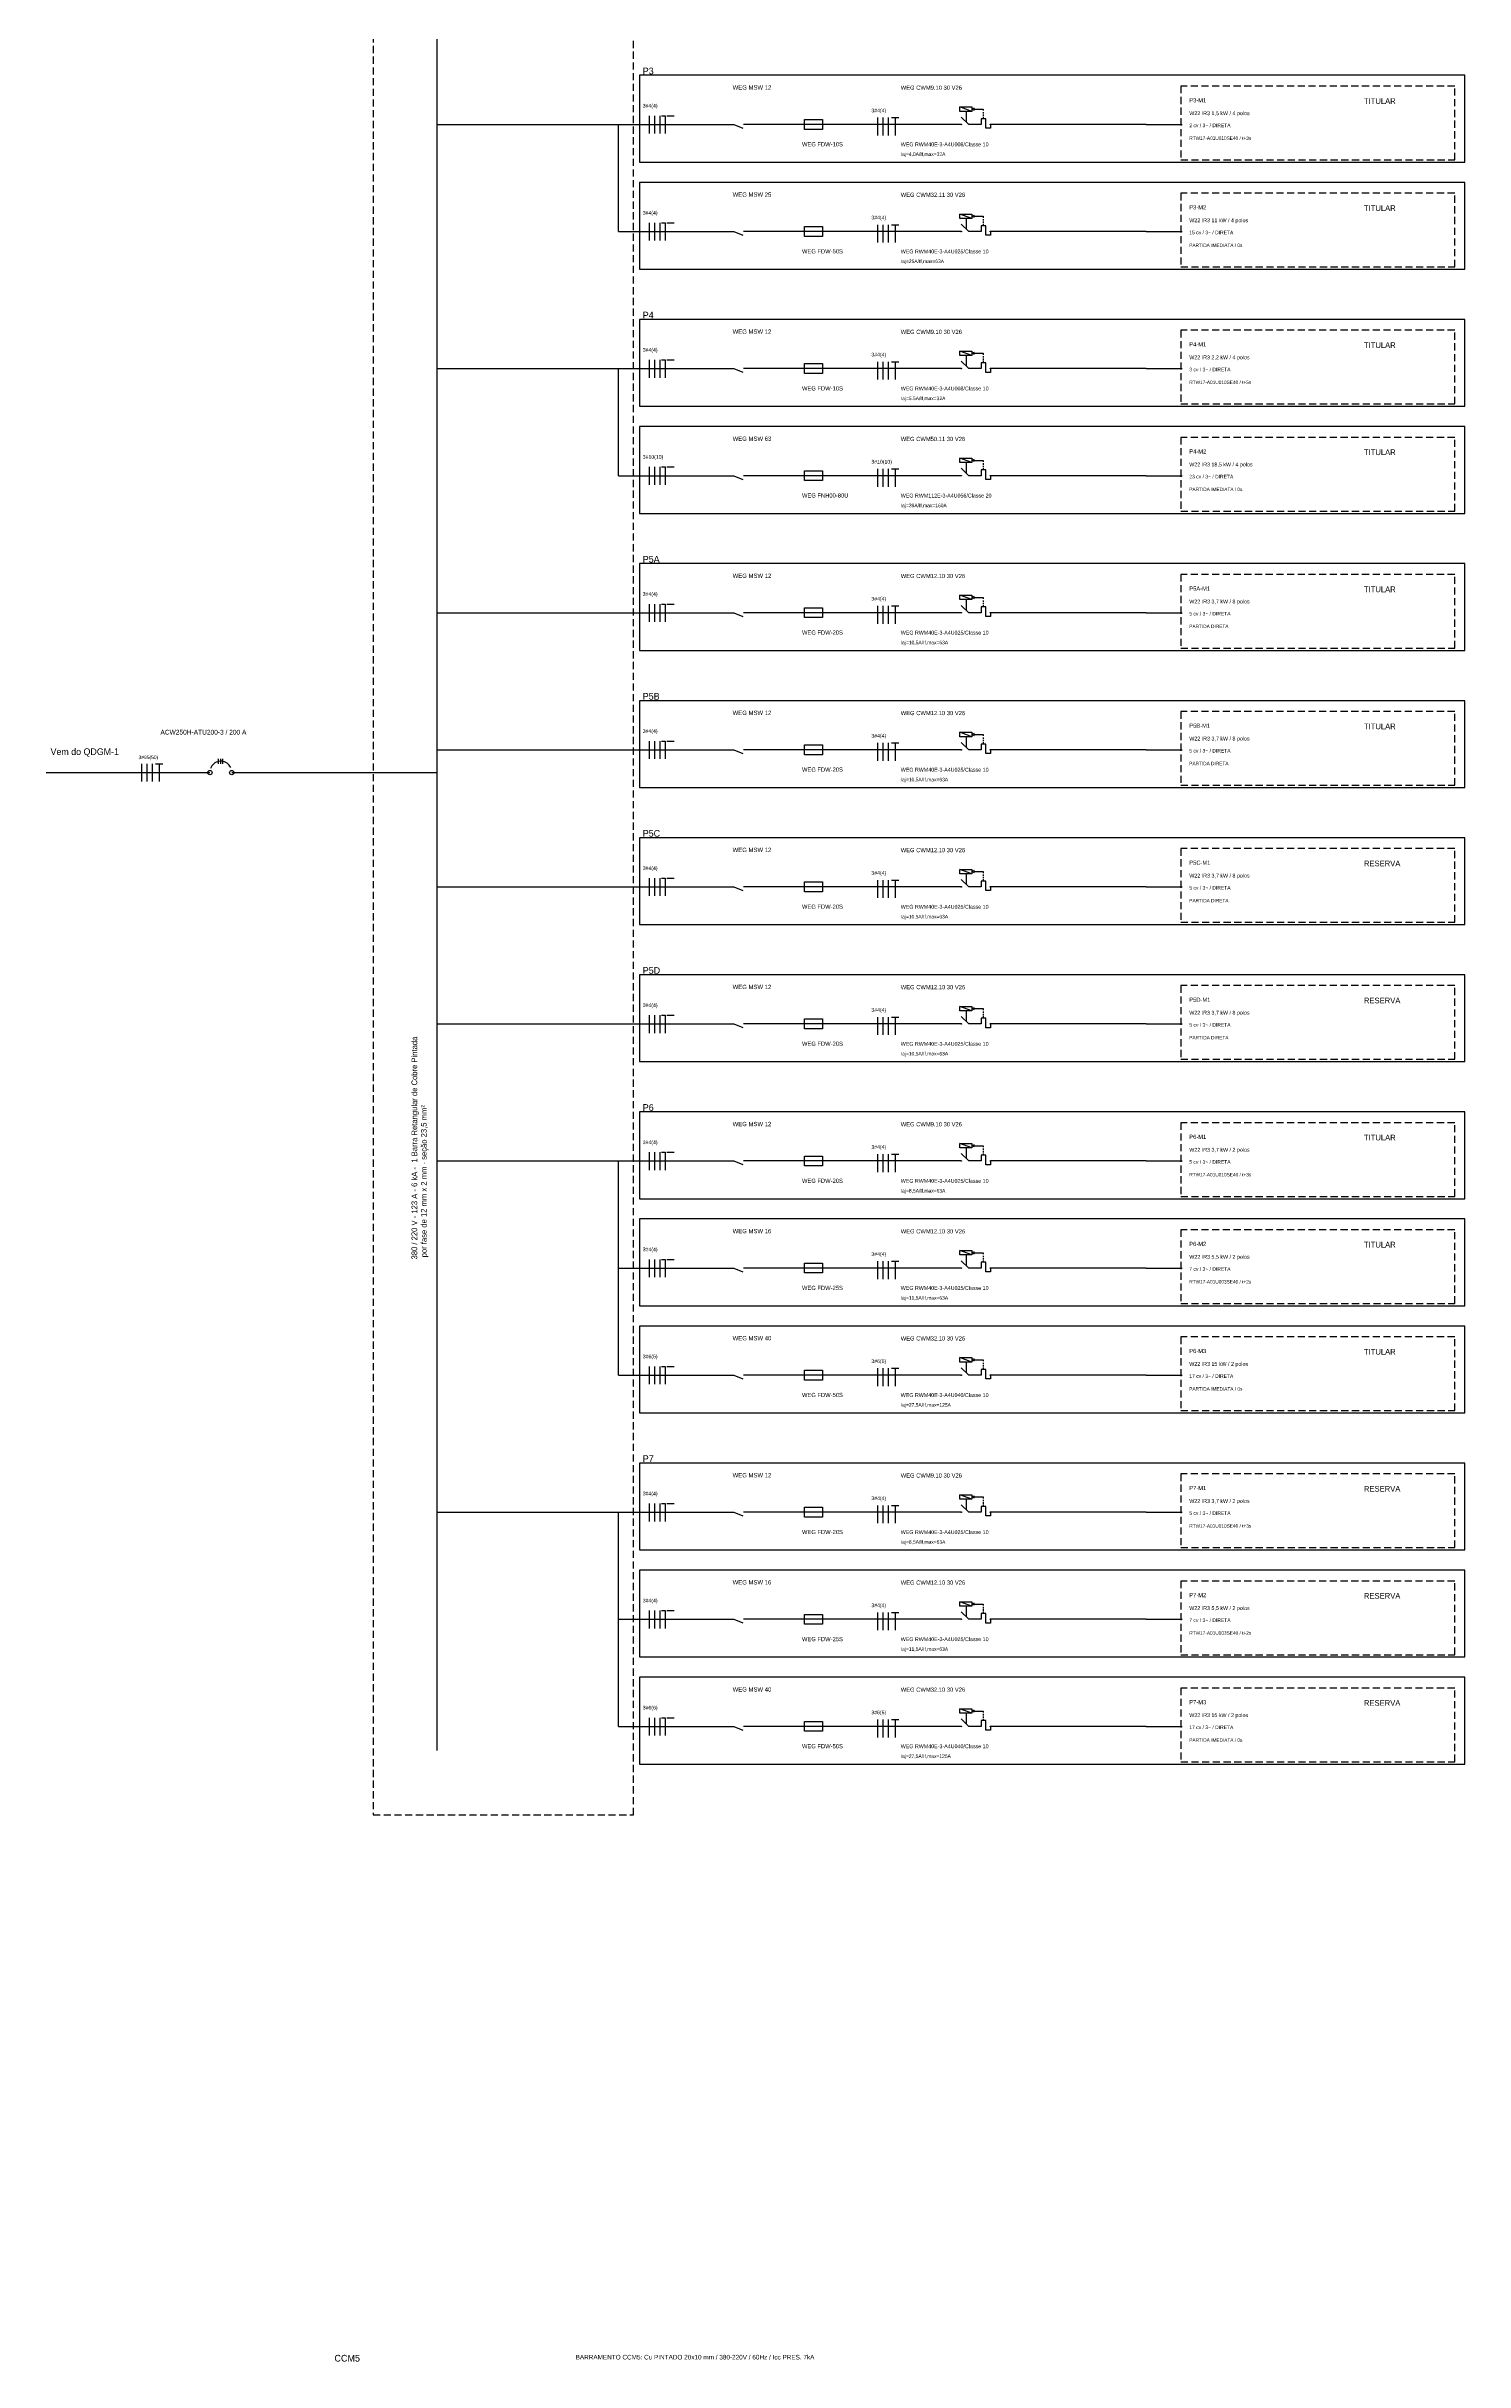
# Model space of a CAD drawing. Extents: x -646 to 641, y -139 to 322.
# Drawn here: x 91.8 to 141.5, y -7.6 to 73.4 of the extents above; entities that cross this region are included whole.
import ezdxf

# ---------------------------------------------------------------- set-up
doc = ezdxf.new("R2010")
doc.units = 0
doc.header["$MEASUREMENT"] = 0
doc.linetypes.add('DASHED2', pattern=[0.375, 0.25, -0.125])
doc.linetypes.add('HIDDEN', pattern=[0.375, 0.25, -0.125])
for name, color, linetype in [('_ELT_UNIFILAR_DETALHES', 1, 'Continuous'), ('_ELT_UNIFILAR_PROC_TEXTO', 1, 'Continuous'), ('ELET_TRIFILAR_TEXTO', 4, 'Continuous'), ('ELET_UNIFILAR_TEXTO', 4, 'Continuous'), ('ELT_UNIFILAR_DESENHO', 5, 'Continuous')]:
    doc.layers.add(name, color=color, linetype=linetype)

msp = doc.modelspace()

# ---------------------------------------------------------------- linework, layer by layer
at = {"layer": '_ELT_UNIFILAR_DETALHES', "linetype": 'HIDDEN'}
for p, q in [((141.102, 72.05), (131.502, 72.05)), ((131.502, 72.05), (131.502, 69.47)), ((141.102, 69.47), (141.102, 72.05)), ((131.502, 69.47), (141.102, 69.47)), ((141.102, 68.3), (131.502, 68.3)), ((131.502, 68.3), (131.502, 65.72)), ((141.102, 65.72), (141.102, 68.3)), ((131.502, 65.72), (141.102, 65.72)), ((141.102, 63.5), (131.502, 63.5)), ((131.502, 63.5), (131.502, 60.92)), ((141.102, 60.92), (141.102, 63.5)), ((131.502, 60.92), (141.102, 60.92)), ((141.102, 59.75), (131.502, 59.75)), ((131.502, 59.75), (131.502, 57.17)), ((141.102, 57.17), (141.102, 59.75)), ((131.502, 57.17), (141.102, 57.17)), ((141.102, 54.95), (131.502, 54.95)), ((131.502, 54.95), (131.502, 52.37)), ((141.102, 52.37), (141.102, 54.95)), ((131.502, 52.37), (141.102, 52.37)), ((141.102, 50.15), (131.502, 50.15)), ((131.502, 50.15), (131.502, 47.57)), ((141.102, 47.57), (141.102, 50.15)), ((131.502, 47.57), (141.102, 47.57)), ((141.102, 45.35), (131.502, 45.35)), ((131.502, 45.35), (131.502, 42.77)), ((141.102, 42.77), (141.102, 45.35)), ((131.502, 42.77), (141.102, 42.77)), ((141.102, 40.55), (131.502, 40.55)), ((131.502, 40.55), (131.502, 37.97)), ((141.102, 37.97), (141.102, 40.55)), ((131.502, 37.97), (141.102, 37.97)), ((141.102, 35.75), (131.502, 35.75)), ((131.502, 35.75), (131.502, 33.17)), ((141.102, 33.17), (141.102, 35.75)), ((131.502, 33.17), (141.102, 33.17)), ((141.102, 32), (131.502, 32)), ((131.502, 32), (131.502, 29.42)), ((141.102, 29.42), (141.102, 32)), ((131.502, 29.42), (141.102, 29.42)), ((141.102, 28.25), (131.502, 28.25)), ((131.502, 28.25), (131.502, 25.67)), ((141.102, 25.67), (141.102, 28.25)), ((131.502, 25.67), (141.102, 25.67)), ((141.102, 23.45), (131.502, 23.45)), ((131.502, 23.45), (131.502, 20.87)), ((141.102, 20.87), (141.102, 23.45)), ((131.502, 20.87), (141.102, 20.87)), ((141.102, 19.7), (131.502, 19.7)), ((131.502, 19.7), (131.502, 17.12)), ((141.102, 17.12), (141.102, 19.7)), ((131.502, 17.12), (141.102, 17.12)), ((141.102, 15.95), (131.502, 15.95)), ((131.502, 15.95), (131.502, 13.37)), ((141.102, 13.37), (141.102, 15.95)), ((131.502, 13.37), (141.102, 13.37))]:
    msp.add_line(p, q, dxfattribs=at)
at = {"layer": 'ELT_UNIFILAR_DESENHO'}
for p, q in [((105.452, 13.76), (105.452, 83.89)), ((105.452, 70.71), (108.256, 70.71)), ((108.256, 70.71), (109.019, 70.71)), ((109.019, 70.71), (111.802, 70.71)), ((111.802, 66.96), (111.802, 70.71)), ((111.802, 70.71), (115.838, 70.71)), ((112.872, 71.014), (112.872, 70.39)), ((113.06, 71.014), (113.06, 70.39)), ((113.247, 71.014), (113.247, 70.39)), ((113.312, 71.014), (113.436, 71.014)), ((113.436, 71.014), (113.436, 70.39)), ((113.498, 71.014), (113.748, 71.014)), ((123.812, 70.71), (116.179, 70.71)), ((120.872, 70.949), (120.872, 70.324)), ((121.059, 70.949), (121.059, 70.324)), ((121.246, 70.949), (121.246, 70.324)), ((121.37, 70.949), (121.62, 70.949)), ((121.495, 70.949), (121.495, 70.324)), ((124.18, 71.169), (123.759, 71.323)), ((124.076, 70.71), (123.812, 70.969)), ((123.98, 71.169), (123.98, 70.803)), ((124.506, 70.71), (124.076, 70.71)), ((124.268, 71.277), (124.18, 71.245)), ((124.18, 71.245), (124.268, 71.214)), ((124.268, 71.245), (124.268, 71.277)), ((124.268, 71.245), (124.585, 71.245)), ((124.268, 71.214), (124.268, 71.245)), ((124.669, 70.912), (124.506, 70.912)), ((124.506, 70.912), (124.506, 70.71)), ((124.585, 71.245), (124.585, 71.195)), ((124.585, 71.144), (124.585, 71.093)), ((124.585, 71.059), (124.585, 71.009)), ((124.585, 70.977), (124.585, 70.926)), ((124.669, 70.578), (124.669, 70.912)), ((124.831, 70.578), (124.669, 70.578)), ((130.295, 70.71), (124.831, 70.71)), ((124.831, 70.71), (124.831, 70.578)), ((130.295, 70.71), (131.552, 70.71)), ((124.18, 67.419), (123.759, 67.573)), ((123.98, 67.419), (123.98, 67.053)), ((124.268, 67.527), (124.18, 67.495)), ((124.18, 67.495), (124.268, 67.464)), ((124.268, 67.495), (124.268, 67.527)), ((124.268, 67.495), (124.585, 67.495)), ((124.268, 67.464), (124.268, 67.495)), ((124.585, 67.495), (124.585, 67.445)), ((124.585, 67.394), (124.585, 67.343)), ((124.585, 67.309), (124.585, 67.259)), ((111.802, 66.96), (115.838, 66.96)), ((112.872, 67.264), (112.872, 66.64)), ((113.06, 67.264), (113.06, 66.64)), ((113.247, 67.264), (113.247, 66.64)), ((113.312, 67.264), (113.436, 67.264)), ((113.436, 67.264), (113.436, 66.64)), ((113.498, 67.264), (113.748, 67.264)), ((123.812, 66.96), (116.179, 66.96)), ((120.872, 67.199), (120.872, 66.574)), ((121.059, 67.199), (121.059, 66.574)), ((121.246, 67.199), (121.246, 66.574)), ((121.37, 67.199), (121.62, 67.199)), ((121.495, 67.199), (121.495, 66.574)), ((124.076, 66.96), (123.812, 67.219)), ((124.506, 66.96), (124.076, 66.96)), ((124.669, 67.162), (124.506, 67.162)), ((124.506, 67.162), (124.506, 66.96)), ((124.585, 67.227), (124.585, 67.176)), ((124.669, 66.828), (124.669, 67.162)), ((124.831, 66.828), (124.669, 66.828)), ((130.295, 66.96), (124.831, 66.96)), ((124.831, 66.96), (124.831, 66.828)), ((130.295, 66.96), (131.552, 66.96)), ((112.872, 62.464), (112.872, 61.84)), ((113.06, 62.464), (113.06, 61.84)), ((113.247, 62.464), (113.247, 61.84)), ((113.312, 62.464), (113.436, 62.464)), ((113.436, 62.464), (113.436, 61.84)), ((113.498, 62.464), (113.748, 62.464)), ((124.18, 62.619), (123.759, 62.773)), ((123.98, 62.619), (123.98, 62.253)), ((124.268, 62.727), (124.18, 62.695)), ((124.18, 62.695), (124.268, 62.664)), ((124.268, 62.695), (124.268, 62.727)), ((124.268, 62.695), (124.585, 62.695)), ((124.268, 62.664), (124.268, 62.695)), ((124.585, 62.695), (124.585, 62.645)), ((124.585, 62.594), (124.585, 62.543)), ((124.585, 62.509), (124.585, 62.459)), ((105.452, 62.16), (108.256, 62.16)), ((108.256, 62.16), (109.019, 62.16)), ((109.019, 62.16), (111.802, 62.16)), ((111.802, 58.41), (111.802, 62.16)), ((111.802, 62.16), (115.838, 62.16)), ((123.812, 62.16), (116.179, 62.16)), ((120.872, 62.399), (120.872, 61.774)), ((121.059, 62.399), (121.059, 61.774)), ((121.246, 62.399), (121.246, 61.774)), ((121.37, 62.399), (121.62, 62.399)), ((121.495, 62.399), (121.495, 61.774)), ((124.076, 62.16), (123.812, 62.419)), ((124.506, 62.16), (124.076, 62.16)), ((124.669, 62.362), (124.506, 62.362)), ((124.506, 62.362), (124.506, 62.16)), ((124.585, 62.427), (124.585, 62.376)), ((124.669, 62.028), (124.669, 62.362)), ((124.831, 62.028), (124.669, 62.028)), ((130.295, 62.16), (124.831, 62.16)), ((124.831, 62.16), (124.831, 62.028)), ((130.295, 62.16), (131.552, 62.16)), ((111.802, 58.41), (115.838, 58.41)), ((112.872, 58.714), (112.872, 58.09)), ((113.06, 58.714), (113.06, 58.09)), ((113.247, 58.714), (113.247, 58.09)), ((113.312, 58.714), (113.436, 58.714)), ((113.436, 58.714), (113.436, 58.09)), ((113.498, 58.714), (113.748, 58.714)), ((123.812, 58.41), (116.179, 58.41)), ((120.872, 58.649), (120.872, 58.024)), ((121.059, 58.649), (121.059, 58.024)), ((121.246, 58.649), (121.246, 58.024)), ((121.37, 58.649), (121.62, 58.649)), ((121.495, 58.649), (121.495, 58.024)), ((124.18, 58.869), (123.759, 59.023)), ((124.076, 58.41), (123.812, 58.669)), ((123.98, 58.869), (123.98, 58.503)), ((124.506, 58.41), (124.076, 58.41)), ((124.268, 58.977), (124.18, 58.945)), ((124.18, 58.945), (124.268, 58.914)), ((124.268, 58.945), (124.268, 58.977)), ((124.268, 58.945), (124.585, 58.945)), ((124.268, 58.914), (124.268, 58.945)), ((124.669, 58.612), (124.506, 58.612)), ((124.506, 58.612), (124.506, 58.41)), ((124.585, 58.945), (124.585, 58.895)), ((124.585, 58.844), (124.585, 58.793)), ((124.585, 58.759), (124.585, 58.709)), ((124.585, 58.677), (124.585, 58.626)), ((124.669, 58.278), (124.669, 58.612)), ((130.295, 58.41), (124.831, 58.41)), ((124.831, 58.41), (124.831, 58.278)), ((130.295, 58.41), (131.552, 58.41)), ((124.831, 58.278), (124.669, 58.278)), ((105.452, 53.61), (108.256, 53.61)), ((108.256, 53.61), (109.019, 53.61)), ((109.019, 53.61), (111.802, 53.61)), ((111.802, 53.61), (115.838, 53.61)), ((112.872, 53.914), (112.872, 53.29)), ((113.06, 53.914), (113.06, 53.29)), ((113.247, 53.914), (113.247, 53.29)), ((113.312, 53.914), (113.436, 53.914)), ((113.436, 53.914), (113.436, 53.29)), ((113.498, 53.914), (113.748, 53.914)), ((123.812, 53.61), (116.179, 53.61)), ((120.872, 53.849), (120.872, 53.224)), ((121.059, 53.849), (121.059, 53.224)), ((121.246, 53.849), (121.246, 53.224)), ((121.37, 53.849), (121.62, 53.849)), ((121.495, 53.849), (121.495, 53.224)), ((124.18, 54.069), (123.759, 54.223)), ((124.076, 53.61), (123.812, 53.869)), ((123.98, 54.069), (123.98, 53.703)), ((124.506, 53.61), (124.076, 53.61)), ((124.268, 54.177), (124.18, 54.145)), ((124.18, 54.145), (124.268, 54.114)), ((124.268, 54.145), (124.268, 54.177)), ((124.268, 54.145), (124.585, 54.145)), ((124.268, 54.114), (124.268, 54.145)), ((124.669, 53.812), (124.506, 53.812)), ((124.506, 53.812), (124.506, 53.61)), ((124.585, 54.145), (124.585, 54.095)), ((124.585, 54.044), (124.585, 53.993)), ((124.585, 53.959), (124.585, 53.909)), ((124.585, 53.877), (124.585, 53.826)), ((124.669, 53.478), (124.669, 53.812)), ((130.295, 53.61), (124.831, 53.61)), ((124.831, 53.61), (124.831, 53.478)), ((130.295, 53.61), (131.552, 53.61)), ((124.831, 53.478), (124.669, 53.478)), ((105.452, 48.81), (108.256, 48.81)), ((108.256, 48.81), (109.019, 48.81)), ((109.019, 48.81), (111.802, 48.81)), ((111.802, 48.81), (115.838, 48.81)), ((112.872, 49.114), (112.872, 48.49)), ((113.06, 49.114), (113.06, 48.49)), ((113.247, 49.114), (113.247, 48.49)), ((113.312, 49.114), (113.436, 49.114)), ((113.436, 49.114), (113.436, 48.49)), ((113.498, 49.114), (113.748, 49.114)), ((123.812, 48.81), (116.179, 48.81)), ((120.872, 49.049), (120.872, 48.424)), ((121.059, 49.049), (121.059, 48.424)), ((121.246, 49.049), (121.246, 48.424)), ((121.37, 49.049), (121.62, 49.049)), ((121.495, 49.049), (121.495, 48.424)), ((124.18, 49.269), (123.759, 49.423)), ((124.076, 48.81), (123.812, 49.069)), ((123.98, 49.269), (123.98, 48.903)), ((124.506, 48.81), (124.076, 48.81)), ((124.268, 49.377), (124.18, 49.345)), ((124.18, 49.345), (124.268, 49.314)), ((124.268, 49.345), (124.268, 49.377)), ((124.268, 49.345), (124.585, 49.345)), ((124.268, 49.314), (124.268, 49.345)), ((124.669, 49.012), (124.506, 49.012)), ((124.506, 49.012), (124.506, 48.81)), ((124.585, 49.345), (124.585, 49.295)), ((124.585, 49.244), (124.585, 49.193)), ((124.585, 49.159), (124.585, 49.109)), ((124.585, 49.077), (124.585, 49.026)), ((124.669, 48.678), (124.669, 49.012)), ((124.831, 48.678), (124.669, 48.678)), ((130.295, 48.81), (124.831, 48.81)), ((124.831, 48.81), (124.831, 48.678)), ((130.295, 48.81), (131.552, 48.81)), ((91.752, 48.01), (97.486, 48.01)), ((95.085, 48.322), (95.085, 47.698)), ((95.272, 48.322), (95.272, 47.698)), ((95.459, 48.322), (95.459, 47.698)), ((95.583, 48.322), (95.833, 48.322)), ((95.708, 48.322), (95.708, 47.698)), ((97.791, 48.32), (97.791, 48.498)), ((97.791, 48.32), (97.791, 48.498)), ((97.867, 48.32), (97.867, 48.498)), ((97.867, 48.32), (97.867, 48.498)), ((97.944, 48.32), (97.944, 48.498)), ((97.944, 48.32), (97.944, 48.498)), ((98.249, 48.01), (105.452, 48.01)), ((124.18, 44.469), (123.759, 44.623)), ((105.452, 44.01), (108.256, 44.01)), ((108.256, 44.01), (109.019, 44.01)), ((109.019, 44.01), (111.802, 44.01)), ((111.802, 44.01), (115.838, 44.01)), ((112.872, 44.314), (112.872, 43.69)), ((113.06, 44.314), (113.06, 43.69)), ((113.247, 44.314), (113.247, 43.69)), ((113.312, 44.314), (113.436, 44.314)), ((113.436, 44.314), (113.436, 43.69)), ((113.498, 44.314), (113.748, 44.314)), ((123.812, 44.01), (116.179, 44.01)), ((120.872, 44.249), (120.872, 43.624)), ((121.059, 44.249), (121.059, 43.624)), ((121.246, 44.249), (121.246, 43.624)), ((121.37, 44.249), (121.62, 44.249)), ((121.495, 44.249), (121.495, 43.624)), ((124.076, 44.01), (123.812, 44.269)), ((123.98, 44.469), (123.98, 44.103)), ((124.506, 44.01), (124.076, 44.01)), ((124.268, 44.577), (124.18, 44.545)), ((124.18, 44.545), (124.268, 44.514)), ((124.268, 44.545), (124.268, 44.577)), ((124.268, 44.545), (124.585, 44.545)), ((124.268, 44.514), (124.268, 44.545)), ((124.669, 44.212), (124.506, 44.212)), ((124.506, 44.212), (124.506, 44.01)), ((124.585, 44.545), (124.585, 44.495)), ((124.585, 44.444), (124.585, 44.393)), ((124.585, 44.359), (124.585, 44.309)), ((124.585, 44.277), (124.585, 44.226)), ((124.669, 43.878), (124.669, 44.212)), ((124.831, 43.878), (124.669, 43.878)), ((130.295, 44.01), (124.831, 44.01)), ((124.831, 44.01), (124.831, 43.878)), ((130.295, 44.01), (131.552, 44.01)), ((124.18, 39.669), (123.759, 39.823)), ((124.268, 39.777), (124.18, 39.745)), ((124.18, 39.745), (124.268, 39.714)), ((124.268, 39.745), (124.268, 39.777)), ((124.268, 39.745), (124.585, 39.745)), ((124.268, 39.714), (124.268, 39.745)), ((124.585, 39.745), (124.585, 39.695)), ((105.452, 39.21), (108.256, 39.21)), ((108.256, 39.21), (109.019, 39.21)), ((109.019, 39.21), (111.802, 39.21)), ((111.802, 39.21), (115.838, 39.21)), ((112.872, 39.514), (112.872, 38.89)), ((113.06, 39.514), (113.06, 38.89)), ((113.247, 39.514), (113.247, 38.89)), ((113.312, 39.514), (113.436, 39.514)), ((113.436, 39.514), (113.436, 38.89)), ((113.498, 39.514), (113.748, 39.514)), ((123.812, 39.21), (116.179, 39.21)), ((120.872, 39.449), (120.872, 38.824)), ((121.059, 39.449), (121.059, 38.824)), ((121.246, 39.449), (121.246, 38.824)), ((121.37, 39.449), (121.62, 39.449)), ((121.495, 39.449), (121.495, 38.824)), ((124.076, 39.21), (123.812, 39.469)), ((123.98, 39.669), (123.98, 39.303)), ((124.506, 39.21), (124.076, 39.21)), ((124.669, 39.412), (124.506, 39.412)), ((124.506, 39.412), (124.506, 39.21)), ((124.585, 39.644), (124.585, 39.593)), ((124.585, 39.559), (124.585, 39.509)), ((124.585, 39.477), (124.585, 39.426)), ((124.669, 39.078), (124.669, 39.412)), ((124.831, 39.078), (124.669, 39.078)), ((130.295, 39.21), (124.831, 39.21)), ((124.831, 39.21), (124.831, 39.078)), ((130.295, 39.21), (131.552, 39.21)), ((124.18, 34.869), (123.759, 35.023)), ((123.98, 34.869), (123.98, 34.503)), ((124.268, 34.977), (124.18, 34.945)), ((124.18, 34.945), (124.268, 34.914)), ((124.268, 34.945), (124.268, 34.977)), ((124.268, 34.945), (124.585, 34.945)), ((124.268, 34.914), (124.268, 34.945)), ((124.585, 34.945), (124.585, 34.895)), ((105.452, 34.41), (108.256, 34.41)), ((108.256, 34.41), (109.019, 34.41)), ((109.019, 34.41), (111.802, 34.41)), ((111.802, 26.91), (111.802, 34.41)), ((111.802, 34.41), (115.838, 34.41)), ((112.872, 34.714), (112.872, 34.09)), ((113.06, 34.714), (113.06, 34.09)), ((113.247, 34.714), (113.247, 34.09)), ((113.312, 34.714), (113.436, 34.714)), ((113.436, 34.714), (113.436, 34.09)), ((113.498, 34.714), (113.748, 34.714)), ((123.812, 34.41), (116.179, 34.41)), ((120.872, 34.649), (120.872, 34.024)), ((121.059, 34.649), (121.059, 34.024)), ((121.246, 34.649), (121.246, 34.024)), ((121.37, 34.649), (121.62, 34.649)), ((121.495, 34.649), (121.495, 34.024)), ((124.076, 34.41), (123.812, 34.669)), ((124.506, 34.41), (124.076, 34.41)), ((124.669, 34.612), (124.506, 34.612)), ((124.506, 34.612), (124.506, 34.41)), ((124.585, 34.844), (124.585, 34.793)), ((124.585, 34.759), (124.585, 34.709)), ((124.585, 34.677), (124.585, 34.626)), ((124.669, 34.278), (124.669, 34.612)), ((124.831, 34.278), (124.669, 34.278)), ((130.295, 34.41), (124.831, 34.41)), ((124.831, 34.41), (124.831, 34.278)), ((130.295, 34.41), (131.552, 34.41)), ((112.872, 30.964), (112.872, 30.34)), ((113.06, 30.964), (113.06, 30.34)), ((113.247, 30.964), (113.247, 30.34)), ((113.312, 30.964), (113.436, 30.964)), ((113.436, 30.964), (113.436, 30.34)), ((113.498, 30.964), (113.748, 30.964)), ((120.872, 30.899), (120.872, 30.274)), ((121.059, 30.899), (121.059, 30.274)), ((121.246, 30.899), (121.246, 30.274)), ((121.37, 30.899), (121.62, 30.899)), ((121.495, 30.899), (121.495, 30.274)), ((124.18, 31.119), (123.759, 31.273)), ((124.076, 30.66), (123.812, 30.919)), ((123.98, 31.119), (123.98, 30.753)), ((124.268, 31.227), (124.18, 31.195)), ((124.18, 31.195), (124.268, 31.164)), ((124.268, 31.195), (124.268, 31.227)), ((124.268, 31.195), (124.585, 31.195)), ((124.268, 31.164), (124.268, 31.195)), ((124.669, 30.862), (124.506, 30.862)), ((124.506, 30.862), (124.506, 30.66)), ((124.585, 31.195), (124.585, 31.145)), ((124.585, 31.094), (124.585, 31.043)), ((124.585, 31.009), (124.585, 30.959)), ((124.585, 30.927), (124.585, 30.876)), ((124.669, 30.528), (124.669, 30.862)), ((111.802, 30.66), (115.838, 30.66)), ((123.812, 30.66), (116.179, 30.66)), ((124.506, 30.66), (124.076, 30.66)), ((124.831, 30.528), (124.669, 30.528)), ((130.295, 30.66), (124.831, 30.66)), ((124.831, 30.66), (124.831, 30.528)), ((130.295, 30.66), (131.552, 30.66)), ((111.802, 26.91), (115.838, 26.91)), ((112.872, 27.214), (112.872, 26.59)), ((113.06, 27.214), (113.06, 26.59)), ((113.247, 27.214), (113.247, 26.59)), ((113.312, 27.214), (113.436, 27.214)), ((113.436, 27.214), (113.436, 26.59)), ((113.498, 27.214), (113.748, 27.214)), ((123.812, 26.91), (116.179, 26.91)), ((120.872, 27.149), (120.872, 26.524)), ((121.059, 27.149), (121.059, 26.524)), ((121.246, 27.149), (121.246, 26.524)), ((121.37, 27.149), (121.62, 27.149)), ((121.495, 27.149), (121.495, 26.524)), ((124.18, 27.369), (123.759, 27.523)), ((124.076, 26.91), (123.812, 27.169)), ((123.98, 27.369), (123.98, 27.003)), ((124.506, 26.91), (124.076, 26.91)), ((124.268, 27.477), (124.18, 27.445)), ((124.18, 27.445), (124.268, 27.414)), ((124.268, 27.445), (124.268, 27.477)), ((124.268, 27.445), (124.585, 27.445)), ((124.268, 27.414), (124.268, 27.445)), ((124.669, 27.112), (124.506, 27.112)), ((124.506, 27.112), (124.506, 26.91)), ((124.585, 27.445), (124.585, 27.395)), ((124.585, 27.344), (124.585, 27.293)), ((124.585, 27.259), (124.585, 27.209)), ((124.585, 27.177), (124.585, 27.126)), ((124.669, 26.778), (124.669, 27.112)), ((124.831, 26.778), (124.669, 26.778)), ((130.295, 26.91), (124.831, 26.91)), ((124.831, 26.91), (124.831, 26.778)), ((130.295, 26.91), (131.552, 26.91)), ((124.18, 22.569), (123.759, 22.723)), ((105.452, 22.11), (108.256, 22.11)), ((108.256, 22.11), (109.019, 22.11)), ((109.019, 22.11), (111.802, 22.11)), ((111.802, 14.61), (111.802, 22.11)), ((111.802, 22.11), (115.838, 22.11)), ((112.872, 22.414), (112.872, 21.79)), ((113.06, 22.414), (113.06, 21.79)), ((113.247, 22.414), (113.247, 21.79)), ((113.312, 22.414), (113.436, 22.414)), ((113.436, 22.414), (113.436, 21.79)), ((113.498, 22.414), (113.748, 22.414)), ((123.812, 22.11), (116.179, 22.11)), ((120.872, 22.349), (120.872, 21.724)), ((121.059, 22.349), (121.059, 21.724)), ((121.246, 22.349), (121.246, 21.724)), ((121.37, 22.349), (121.62, 22.349)), ((121.495, 22.349), (121.495, 21.724)), ((124.076, 22.11), (123.812, 22.369)), ((123.98, 22.569), (123.98, 22.203)), ((124.506, 22.11), (124.076, 22.11)), ((124.268, 22.677), (124.18, 22.645)), ((124.18, 22.645), (124.268, 22.614)), ((124.268, 22.645), (124.268, 22.677)), ((124.268, 22.645), (124.585, 22.645)), ((124.268, 22.614), (124.268, 22.645)), ((124.669, 22.312), (124.506, 22.312)), ((124.506, 22.312), (124.506, 22.11)), ((124.585, 22.645), (124.585, 22.595)), ((124.585, 22.544), (124.585, 22.493)), ((124.585, 22.459), (124.585, 22.409)), ((124.585, 22.377), (124.585, 22.326)), ((124.669, 21.978), (124.669, 22.312)), ((124.831, 21.978), (124.669, 21.978)), ((130.295, 22.11), (124.831, 22.11)), ((124.831, 22.11), (124.831, 21.978)), ((130.295, 22.11), (131.552, 22.11)), ((112.872, 18.664), (112.872, 18.04)), ((113.06, 18.664), (113.06, 18.04)), ((113.247, 18.664), (113.247, 18.04)), ((113.312, 18.664), (113.436, 18.664)), ((113.436, 18.664), (113.436, 18.04)), ((113.498, 18.664), (113.748, 18.664)), ((124.18, 18.819), (123.759, 18.973)), ((123.98, 18.819), (123.98, 18.453)), ((124.268, 18.927), (124.18, 18.895)), ((124.18, 18.895), (124.268, 18.864)), ((124.268, 18.895), (124.268, 18.927)), ((124.268, 18.895), (124.585, 18.895)), ((124.268, 18.864), (124.268, 18.895)), ((124.585, 18.895), (124.585, 18.845)), ((124.585, 18.794), (124.585, 18.743)), ((124.585, 18.709), (124.585, 18.659)), ((111.802, 18.36), (115.838, 18.36)), ((123.812, 18.36), (116.179, 18.36)), ((120.872, 18.599), (120.872, 17.974)), ((121.059, 18.599), (121.059, 17.974)), ((121.246, 18.599), (121.246, 17.974)), ((121.37, 18.599), (121.62, 18.599)), ((121.495, 18.599), (121.495, 17.974)), ((124.076, 18.36), (123.812, 18.619)), ((124.506, 18.36), (124.076, 18.36)), ((124.669, 18.562), (124.506, 18.562)), ((124.506, 18.562), (124.506, 18.36)), ((124.585, 18.627), (124.585, 18.576)), ((124.669, 18.228), (124.669, 18.562)), ((124.831, 18.228), (124.669, 18.228)), ((130.295, 18.36), (124.831, 18.36)), ((124.831, 18.36), (124.831, 18.228)), ((130.295, 18.36), (131.552, 18.36)), ((111.802, 14.61), (115.838, 14.61)), ((112.872, 14.914), (112.872, 14.29)), ((113.06, 14.914), (113.06, 14.29)), ((113.247, 14.914), (113.247, 14.29)), ((113.312, 14.914), (113.436, 14.914)), ((113.436, 14.914), (113.436, 14.29)), ((113.498, 14.914), (113.748, 14.914)), ((123.812, 14.61), (116.179, 14.61)), ((120.872, 14.849), (120.872, 14.224)), ((121.059, 14.849), (121.059, 14.224)), ((121.246, 14.849), (121.246, 14.224)), ((121.37, 14.849), (121.62, 14.849)), ((121.495, 14.849), (121.495, 14.224)), ((124.18, 15.069), (123.759, 15.223)), ((124.076, 14.61), (123.812, 14.869)), ((123.98, 15.069), (123.98, 14.703)), ((124.506, 14.61), (124.076, 14.61)), ((124.268, 15.177), (124.18, 15.145)), ((124.18, 15.145), (124.268, 15.114)), ((124.268, 15.145), (124.268, 15.177)), ((124.268, 15.145), (124.585, 15.145)), ((124.268, 15.114), (124.268, 15.145)), ((124.669, 14.812), (124.506, 14.812)), ((124.506, 14.812), (124.506, 14.61)), ((124.585, 15.145), (124.585, 15.095)), ((124.585, 15.044), (124.585, 14.993)), ((124.585, 14.959), (124.585, 14.909)), ((124.585, 14.877), (124.585, 14.826)), ((124.669, 14.478), (124.669, 14.812)), ((130.295, 14.61), (124.831, 14.61)), ((124.831, 14.61), (124.831, 14.478)), ((130.295, 14.61), (131.552, 14.61)), ((124.831, 14.478), (124.669, 14.478))]:
    msp.add_line(p, q, dxfattribs=at)
at = {"layer": 'ELT_UNIFILAR_DESENHO', "linetype": 'Continuous'}
for p, q in [((115.838, 70.71), (116.159, 70.581)), ((115.838, 66.96), (116.159, 66.831)), ((115.838, 62.16), (116.159, 62.031)), ((115.838, 58.41), (116.159, 58.281)), ((115.838, 53.61), (116.159, 53.481)), ((115.838, 48.81), (116.159, 48.681)), ((115.838, 44.01), (116.159, 43.881)), ((115.838, 39.21), (116.159, 39.081)), ((115.838, 34.41), (116.159, 34.281)), ((115.838, 30.66), (116.159, 30.531)), ((115.838, 26.91), (116.159, 26.781)), ((115.838, 22.11), (116.159, 21.981)), ((115.838, 18.36), (116.159, 18.231)), ((115.838, 14.61), (116.159, 14.481))]:
    msp.add_line(p, q, dxfattribs=at)
at = {"layer": 'ELT_UNIFILAR_DESENHO', "linetype": 'DASHED2'}
msp.add_lwpolyline([(103.202, 11.51), (112.332, 11.51), (112.332, 86.21), (103.202, 86.21)], close=True, dxfattribs=at)
at = {"layer": 'ELT_UNIFILAR_DESENHO'}
for points in [[(112.532, 69.39), (141.452, 69.39), (141.452, 72.43), (112.532, 72.43)], [(124.18, 71.169), (123.759, 71.169), (123.759, 71.323), (124.18, 71.323)], [(112.532, 65.64), (141.452, 65.64), (141.452, 68.68), (112.532, 68.68)], [(124.18, 67.419), (123.759, 67.419), (123.759, 67.573), (124.18, 67.573)], [(112.532, 60.84), (141.452, 60.84), (141.452, 63.88), (112.532, 63.88)], [(124.18, 62.619), (123.759, 62.619), (123.759, 62.773), (124.18, 62.773)], [(112.532, 57.09), (141.452, 57.09), (141.452, 60.13), (112.532, 60.13)], [(124.18, 58.869), (123.759, 58.869), (123.759, 59.023), (124.18, 59.023)], [(112.532, 52.29), (141.452, 52.29), (141.452, 55.33), (112.532, 55.33)], [(124.18, 54.069), (123.759, 54.069), (123.759, 54.223), (124.18, 54.223)], [(112.532, 47.49), (141.452, 47.49), (141.452, 50.53), (112.532, 50.53)], [(124.18, 49.269), (123.759, 49.269), (123.759, 49.423), (124.18, 49.423)], [(112.532, 42.69), (141.452, 42.69), (141.452, 45.73), (112.532, 45.73)], [(124.18, 44.469), (123.759, 44.469), (123.759, 44.623), (124.18, 44.623)], [(112.532, 37.89), (141.452, 37.89), (141.452, 40.93), (112.532, 40.93)], [(124.18, 39.669), (123.759, 39.669), (123.759, 39.823), (124.18, 39.823)], [(112.532, 33.09), (141.452, 33.09), (141.452, 36.13), (112.532, 36.13)], [(124.18, 34.869), (123.759, 34.869), (123.759, 35.023), (124.18, 35.023)], [(112.532, 29.34), (141.452, 29.34), (141.452, 32.38), (112.532, 32.38)], [(124.18, 31.119), (123.759, 31.119), (123.759, 31.273), (124.18, 31.273)], [(112.532, 25.59), (141.452, 25.59), (141.452, 28.63), (112.532, 28.63)], [(124.18, 27.369), (123.759, 27.369), (123.759, 27.523), (124.18, 27.523)], [(112.532, 20.79), (141.452, 20.79), (141.452, 23.83), (112.532, 23.83)], [(124.18, 22.569), (123.759, 22.569), (123.759, 22.723), (124.18, 22.723)], [(112.532, 17.04), (141.452, 17.04), (141.452, 20.08), (112.532, 20.08)], [(124.18, 18.819), (123.759, 18.819), (123.759, 18.973), (124.18, 18.973)], [(112.532, 13.29), (141.452, 13.29), (141.452, 16.33), (112.532, 16.33)], [(124.18, 15.069), (123.759, 15.069), (123.759, 15.223), (124.18, 15.223)]]:
    msp.add_lwpolyline(points, close=True, dxfattribs=at)
at = {"layer": 'ELT_UNIFILAR_DESENHO', "linetype": 'Continuous'}
for points in [[(118.315, 70.883), (118.946, 70.883), (118.946, 70.538), (118.315, 70.538)], [(118.315, 67.133), (118.946, 67.133), (118.946, 66.788), (118.315, 66.788)], [(118.315, 62.333), (118.946, 62.333), (118.946, 61.988), (118.315, 61.988)], [(118.315, 58.583), (118.946, 58.583), (118.946, 58.238), (118.315, 58.238)], [(118.315, 53.783), (118.946, 53.783), (118.946, 53.438), (118.315, 53.438)], [(118.315, 48.983), (118.946, 48.983), (118.946, 48.638), (118.315, 48.638)], [(118.315, 44.183), (118.946, 44.183), (118.946, 43.838), (118.315, 43.838)], [(118.315, 39.383), (118.946, 39.383), (118.946, 39.038), (118.315, 39.038)], [(118.315, 34.583), (118.946, 34.583), (118.946, 34.238), (118.315, 34.238)], [(118.315, 30.833), (118.946, 30.833), (118.946, 30.488), (118.315, 30.488)], [(118.315, 27.083), (118.946, 27.083), (118.946, 26.738), (118.315, 26.738)], [(118.315, 22.283), (118.946, 22.283), (118.946, 21.938), (118.315, 21.938)], [(118.315, 18.533), (118.946, 18.533), (118.946, 18.188), (118.315, 18.188)], [(118.315, 14.783), (118.946, 14.783), (118.946, 14.438), (118.315, 14.438)]]:
    msp.add_lwpolyline(points, close=True, dxfattribs=at)
at = {"layer": 'ELT_UNIFILAR_DESENHO'}
msp.add_lwpolyline([(98.213, 48.189), (98.189, 48.233), (98.16, 48.273), (98.125, 48.309), (98.086, 48.34), (98.044, 48.366), (97.998, 48.386), (97.95, 48.4), (97.901, 48.408), (97.851, 48.409), (97.801, 48.404), (97.753, 48.392), (97.706, 48.374), (97.663, 48.35), (97.622, 48.32), (97.586, 48.286), (97.555, 48.247), (97.529, 48.204), (97.509, 48.158)], dxfattribs=at)
at = {"layer": 'ELT_UNIFILAR_DESENHO', "linetype": 'Continuous'}
for centre in [(123.812, 70.71), (124.831, 70.71), (123.812, 66.96), (124.831, 66.96), (123.812, 62.16), (124.831, 62.16), (123.812, 58.41), (124.831, 58.41), (123.812, 53.61), (124.831, 53.61), (123.812, 48.81), (124.831, 48.81), (123.812, 44.01), (124.831, 44.01), (123.812, 39.21), (124.831, 39.21), (123.812, 34.41), (124.831, 34.41), (123.812, 30.66), (124.831, 30.66), (123.812, 26.91), (124.831, 26.91), (123.812, 22.11), (124.831, 22.11), (123.812, 18.36), (124.831, 18.36), (123.812, 14.61), (124.831, 14.61)]:
    msp.add_circle(centre, 0.0105, dxfattribs=at)
at = {"layer": 'ELT_UNIFILAR_DESENHO'}
for centre in [(97.486, 48.01), (98.249, 48.01)]:
    msp.add_circle(centre, 0.0763, dxfattribs=at)

# ---------------------------------------------------------------- texts
at = {"layer": '_ELT_UNIFILAR_PROC_TEXTO', "attachment_point": 1}
for s, insert, char_height in [('P3-M1', (131.802, 71.63), 0.146), ('TITULAR', (137.92, 71.63), 0.2), ('P3-M2', (131.802, 67.88), 0.146), ('TITULAR', (137.92, 67.88), 0.2), ('P4-M1', (131.802, 63.08), 0.146), ('TITULAR', (137.92, 63.08), 0.2), ('P4-M2', (131.802, 59.33), 0.146), ('TITULAR', (137.92, 59.33), 0.2), ('P5A-M1', (131.802, 54.53), 0.146), ('TITULAR', (137.92, 54.53), 0.2), ('P5B-M1', (131.802, 49.73), 0.146), ('TITULAR', (137.92, 49.73), 0.2), ('P5C-M1', (131.802, 44.93), 0.146), ('RESERVA', (137.92, 44.93), 0.2), ('P5D-M1', (131.802, 40.13), 0.146), ('RESERVA', (137.92, 40.13), 0.2), ('P6-M1', (131.802, 35.33), 0.146), ('TITULAR', (137.92, 35.33), 0.2), ('P6-M2', (131.802, 31.58), 0.146), ('TITULAR', (137.92, 31.58), 0.2), ('P6-M3', (131.802, 27.83), 0.146), ('TITULAR', (137.92, 27.83), 0.2), ('P7-M1', (131.802, 23.03), 0.146), ('RESERVA', (137.92, 23.03), 0.2), ('P7-M2', (131.802, 19.28), 0.146), ('RESERVA', (137.92, 19.28), 0.2), ('P7-M3', (131.802, 15.53), 0.146), ('RESERVA', (137.92, 15.53), 0.2)]:
    msp.add_mtext(s, dxfattribs=dict(at, insert=insert, char_height=char_height))
at = {"layer": 'ELET_TRIFILAR_TEXTO', "attachment_point": 1}
for s, insert, char_height in [('WEG CWM9.10 30 V26', (121.692, 72.07), 0.147), ('WEG FDW-10S', (118.232, 70.09), 0.147), ('WEG RWM40E-3-A4U008/Classe 10', (121.692, 70.08), 0.135), ('Iaj=4,0A/If,max=32A', (121.692, 69.73), 0.125), ('WEG CWM32.11 30 V26', (121.692, 68.32), 0.147), ('WEG FDW-50S', (118.232, 66.34), 0.147), ('WEG RWM40E-3-A4U025/Classe 10', (121.692, 66.33), 0.135), ('Iaj=25A/If,max=63A', (121.692, 65.98), 0.125), ('WEG CWM9.10 30 V26', (121.692, 63.52), 0.147), ('WEG FDW-10S', (118.232, 61.54), 0.147), ('WEG RWM40E-3-A4U008/Classe 10', (121.692, 61.53), 0.135), ('Iaj=5,5A/If,max=32A', (121.692, 61.18), 0.125), ('WEG CWM50.11 30 V26', (121.692, 59.77), 0.147), ('WEG FNH00-80U', (118.232, 57.79), 0.147), ('WEG RWM112E-3-A4U056/Classe 20', (121.692, 57.78), 0.135), ('Iaj=39A/If,max=160A', (121.692, 57.43), 0.125), ('WEG CWM12.10 30 V26', (121.692, 54.97), 0.147), ('WEG FDW-20S', (118.232, 52.99), 0.147), ('WEG RWM40E-3-A4U025/Classe 10', (121.692, 52.98), 0.135), ('Iaj=10,5A/If,max=63A', (121.692, 52.63), 0.125), ('WEG CWM12.10 30 V26', (121.692, 50.17), 0.147), ('WEG FDW-20S', (118.232, 48.19), 0.147), ('WEG RWM40E-3-A4U025/Classe 10', (121.692, 48.18), 0.135), ('Iaj=10,5A/If,max=63A', (121.692, 47.83), 0.125), ('WEG CWM12.10 30 V26', (121.692, 45.37), 0.147), ('WEG FDW-20S', (118.232, 43.39), 0.147), ('WEG RWM40E-3-A4U025/Classe 10', (121.692, 43.38), 0.135), ('Iaj=10,5A/If,max=63A', (121.692, 43.03), 0.125), ('WEG CWM12.10 30 V26', (121.692, 40.57), 0.147), ('WEG FDW-20S', (118.232, 38.59), 0.147), ('WEG RWM40E-3-A4U025/Classe 10', (121.692, 38.58), 0.135), ('Iaj=10,5A/If,max=63A', (121.692, 38.23), 0.125), ('WEG CWM9.10 30 V26', (121.692, 35.77), 0.147), ('WEG FDW-20S', (118.232, 33.79), 0.147), ('WEG RWM40E-3-A4U025/Classe 10', (121.692, 33.78), 0.135), ('Iaj=8,5A/If,max=63A', (121.692, 33.43), 0.125), ('WEG CWM12.10 30 V26', (121.692, 32.02), 0.147), ('WEG FDW-25S', (118.232, 30.04), 0.147), ('WEG RWM40E-3-A4U025/Classe 10', (121.692, 30.03), 0.135), ('Iaj=11,5A/If,max=63A', (121.692, 29.68), 0.125), ('WEG CWM32.10 30 V26', (121.692, 28.27), 0.147), ('WEG FDW-50S', (118.232, 26.29), 0.147), ('WEG RWM40E-3-A4U040/Classe 10', (121.692, 26.28), 0.135), ('Iaj=27,5A/If,max=125A', (121.692, 25.93), 0.125), ('WEG CWM9.10 30 V26', (121.692, 23.47), 0.147), ('WEG FDW-20S', (118.232, 21.49), 0.147), ('WEG RWM40E-3-A4U025/Classe 10', (121.692, 21.48), 0.135), ('Iaj=8,5A/If,max=63A', (121.692, 21.13), 0.125), ('WEG CWM12.10 30 V26', (121.692, 19.72), 0.147), ('WEG FDW-25S', (118.232, 17.74), 0.147), ('WEG RWM40E-3-A4U025/Classe 10', (121.692, 17.73), 0.135), ('Iaj=11,5A/If,max=63A', (121.692, 17.38), 0.125), ('WEG CWM32.10 30 V26', (121.692, 15.97), 0.147), ('WEG FDW-50S', (118.232, 13.99), 0.147), ('WEG RWM40E-3-A4U040/Classe 10', (121.692, 13.98), 0.135), ('Iaj=27,5A/If,max=125A', (121.692, 13.63), 0.125)]:
    msp.add_mtext(s, dxfattribs=dict(at, insert=insert, char_height=char_height))
at = {"layer": 'ELET_UNIFILAR_TEXTO', "attachment_point": 1}
for s, insert, char_height in [('P3', (112.652, 72.7), 0.234), ('3#4(4)', (112.652, 71.43), 0.13), ('WEG MSW 12', (115.802, 72.08), 0.151), ('3#4(4)', (120.662, 71.264), 0.13), ('W22 IR3 1,5 kW / 4 polos', (131.802, 71.17), 0.135), ('2 cv / 3~ / DIRETA', (131.802, 70.74), 0.126), ('RTW17-A01U010SE40 / t+3s', (131.802, 70.29), 0.12), ('WEG MSW 25', (115.802, 68.33), 0.151), ('3#4(4)', (112.652, 67.68), 0.13), ('3#4(4)', (120.662, 67.514), 0.13), ('W22 IR3 11 kW / 4 polos', (131.802, 67.42), 0.135), ('15 cv / 3~ / DIRETA', (131.802, 66.99), 0.126), ('PARTIDA IMEDIATA / 0s', (131.802, 66.54), 0.12), ('P4', (112.652, 64.15), 0.234), ('WEG MSW 12', (115.802, 63.53), 0.151), ('3#4(4)', (112.652, 62.88), 0.13), ('3#4(4)', (120.662, 62.714), 0.13), ('W22 IR3 2,2 kW / 4 polos', (131.802, 62.62), 0.135), ('3 cv / 3~ / DIRETA', (131.802, 62.19), 0.126), ('RTW17-A01U010SE40 / t+5s', (131.802, 61.74), 0.12), ('WEG MSW 63', (115.802, 59.78), 0.151), ('3#10(10)', (112.652, 59.13), 0.13), ('3#10(10)', (120.662, 58.964), 0.13), ('W22 IR3 18,5 kW / 4 polos', (131.802, 58.87), 0.135), ('23 cv / 3~ / DIRETA', (131.802, 58.44), 0.126), ('PARTIDA IMEDIATA / 0s', (131.802, 57.99), 0.12), ('P5A', (112.652, 55.6), 0.234), ('3#4(4)', (112.652, 54.33), 0.13), ('WEG MSW 12', (115.802, 54.98), 0.151), ('3#4(4)', (120.662, 54.164), 0.13), ('W22 IR3 3,7 kW / 8 polos', (131.802, 54.07), 0.135), ('5 cv / 3~ / DIRETA', (131.802, 53.64), 0.126), ('PARTIDA DIRETA', (131.802, 53.19), 0.12), ('P5B', (112.652, 50.8), 0.234), ('ACW250H-ATU200-3 / 200 A ', (95.752, 49.51), 0.167), ('3#4(4)', (112.652, 49.53), 0.13), ('WEG MSW 12', (115.802, 50.18), 0.151), ('Vem do QDGM-1', (91.902, 48.86), 0.232), ('3#4(4)', (120.662, 49.364), 0.13), ('W22 IR3 3,7 kW / 8 polos', (131.802, 49.27), 0.135), ('5 cv / 3~ / DIRETA', (131.802, 48.84), 0.126), ('PARTIDA DIRETA', (131.802, 48.39), 0.12), ('P5C', (112.652, 46), 0.234), ('3#4(4)', (112.652, 44.73), 0.13), ('WEG MSW 12', (115.802, 45.38), 0.151), ('3#4(4)', (120.662, 44.564), 0.13), ('W22 IR3 3,7 kW / 8 polos', (131.802, 44.47), 0.135), ('5 cv / 3~ / DIRETA', (131.802, 44.04), 0.126), ('PARTIDA DIRETA', (131.802, 43.59), 0.12), ('P5D', (112.652, 41.2), 0.234), ('WEG MSW 12', (115.802, 40.58), 0.151), ('3#4(4)', (112.652, 39.93), 0.13), ('3#4(4)', (120.662, 39.764), 0.13), ('W22 IR3 3,7 kW / 8 polos', (131.802, 39.67), 0.135), ('5 cv / 3~ / DIRETA', (131.802, 39.24), 0.126), ('PARTIDA DIRETA', (131.802, 38.79), 0.12), ('P6', (112.652, 36.4), 0.234), ('WEG MSW 12', (115.802, 35.78), 0.151), ('3#4(4)', (112.652, 35.13), 0.13), ('3#4(4)', (120.662, 34.964), 0.13), ('W22 IR3 3,7 kW / 2 polos', (131.802, 34.87), 0.135), ('5 cv / 3~ / DIRETA', (131.802, 34.44), 0.126), ('RTW17-A01U010SE40 / t+3s', (131.802, 33.99), 0.12), ('WEG MSW 16', (115.802, 32.03), 0.151), ('3#4(4)', (112.652, 31.38), 0.13), ('3#4(4)', (120.662, 31.214), 0.13), ('W22 IR3 5,5 kW / 2 polos', (131.802, 31.12), 0.135), ('7 cv / 3~ / DIRETA', (131.802, 30.69), 0.126), ('RTW17-A01U003SE40 / t+2s', (131.802, 30.24), 0.12), ('3#6(6)', (112.652, 27.63), 0.13), ('WEG MSW 40', (115.802, 28.28), 0.151), ('3#6(6)', (120.662, 27.464), 0.13), ('W22 IR3 15 kW / 2 polos', (131.802, 27.37), 0.135), ('17 cv / 3~ / DIRETA', (131.802, 26.94), 0.126), ('PARTIDA IMEDIATA / 0s', (131.802, 26.49), 0.12), ('P7', (112.652, 24.1), 0.234), ('3#4(4)', (112.652, 22.83), 0.13), ('WEG MSW 12', (115.802, 23.48), 0.151), ('3#4(4)', (120.662, 22.664), 0.13), ('W22 IR3 3,7 kW / 2 polos', (131.802, 22.57), 0.135), ('5 cv / 3~ / DIRETA', (131.802, 22.14), 0.126), ('RTW17-A01U010SE40 / t+3s', (131.802, 21.69), 0.12), ('WEG MSW 16', (115.802, 19.73), 0.151), ('3#4(4)', (112.652, 19.08), 0.13), ('3#4(4)', (120.662, 18.914), 0.13), ('W22 IR3 5,5 kW / 2 polos', (131.802, 18.82), 0.135), ('7 cv / 3~ / DIRETA', (131.802, 18.39), 0.126), ('RTW17-A01U003SE40 / t+2s', (131.802, 17.94), 0.12), ('WEG MSW 40', (115.802, 15.98), 0.151), ('3#6(6)', (112.652, 15.33), 0.13), ('3#6(6)', (120.662, 15.164), 0.13), ('W22 IR3 15 kW / 2 polos', (131.802, 15.07), 0.135), ('17 cv / 3~ / DIRETA', (131.802, 14.64), 0.126), ('PARTIDA IMEDIATA / 0s', (131.802, 14.19), 0.12), ('CCM5', (101.85, -7.4), 0.236), ('BARRAMENTO CCM5: Cu PINTADO 20x10 mm / 380-220V / 60Hz / Icc PRES. 7kA', (110.3, -7.4), 0.162)]:
    msp.add_mtext(s, dxfattribs=dict(at, insert=insert, char_height=char_height))
at = {"layer": 'ELET_UNIFILAR_TEXTO', "insert": (94.984, 48.608), "char_height": 0.12481, "width": 0.97518, "attachment_point": 1}
msp.add_mtext('\\A1;3#95(50)', dxfattribs=at)
at = {"layer": 'ELET_UNIFILAR_TEXTO', "insert": (104.549, 30.961), "char_height": 0.199841, "attachment_point": 1, "rotation": 90}
msp.add_mtext('\\A1;380 / 220 V - 123 A - 6 kA - {\\A0;\\fArial|b0|i0|c0|p34; \\Ftxt|c0;1 Barra Retangular de Cobre Pintada\\P por fase de 12 mm x 2 mm - seção 23,5 mm\\fArial|b0|i0|c0|p34;²}', dxfattribs=at)

doc.saveas('drawing.dxf')
